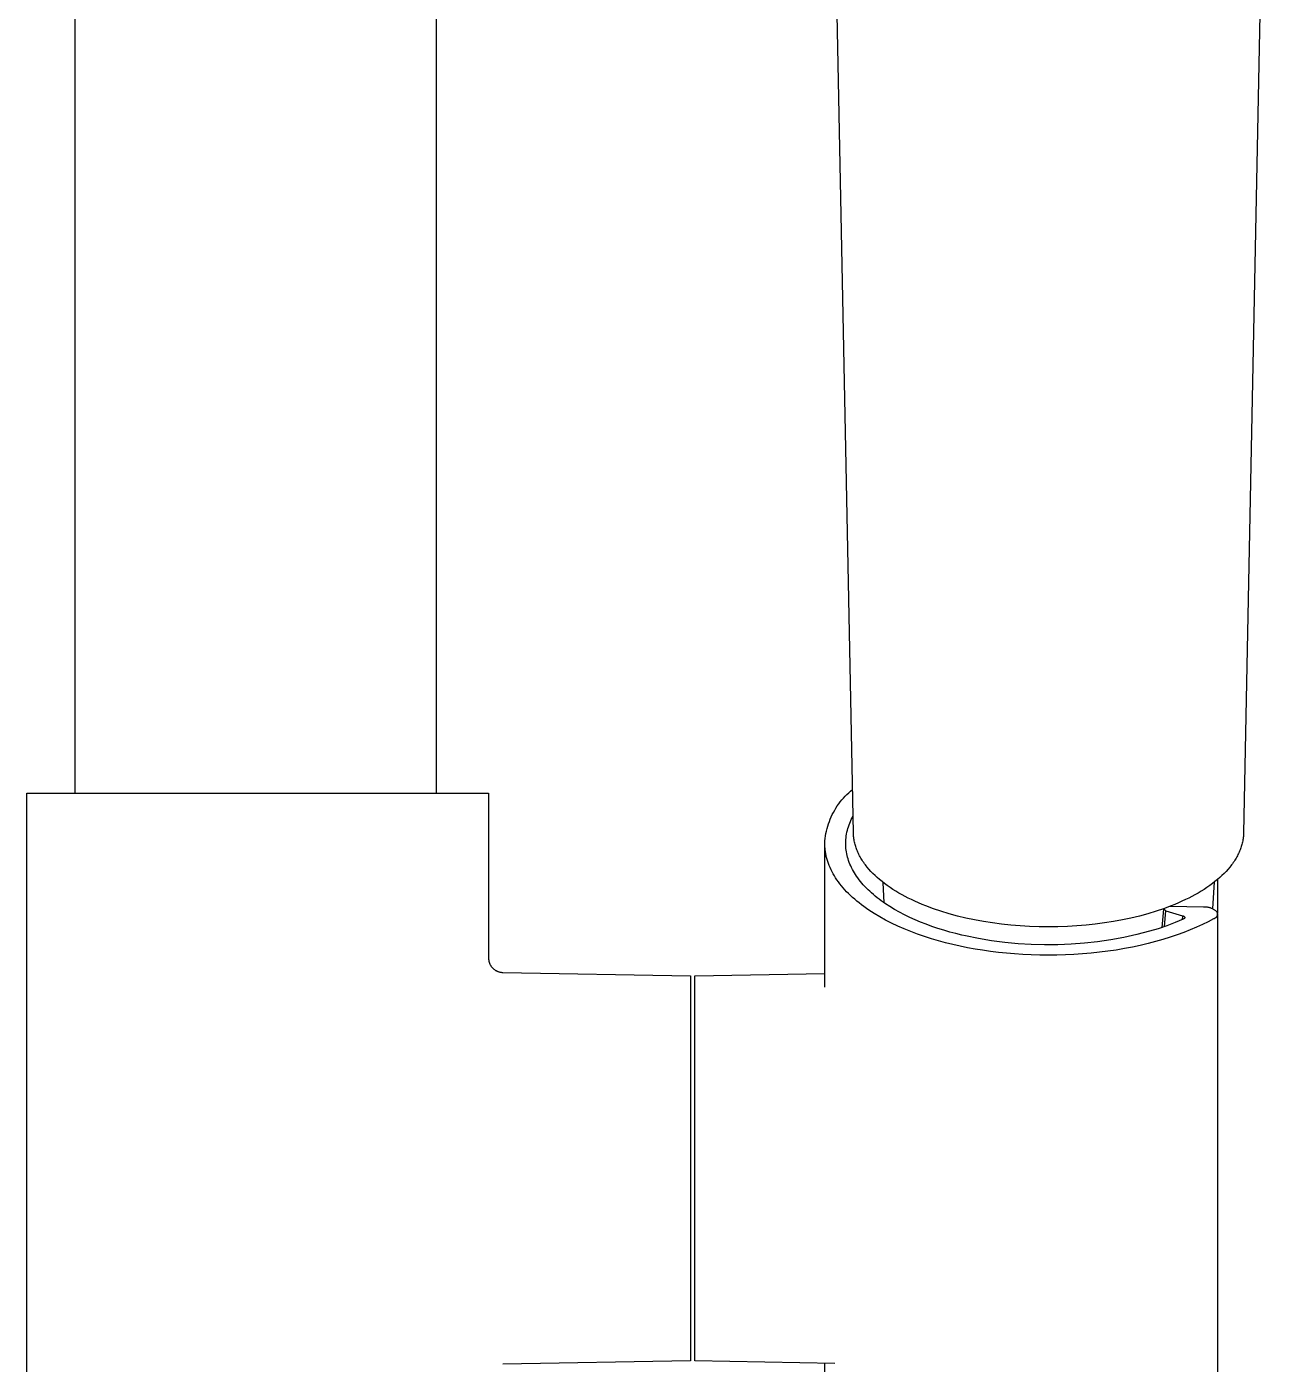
# Model space of a CAD drawing. Header units: millimetres. Extents: x -10942 to 92711, y -16583 to 30009.
# Drawn here: x -5066.6 to -4980.9, y 4959.6 to 5052.3 of the extents above; entities that cross this region are included whole.
import ezdxf

# ---------------------------------------------------------------- set-up
doc = ezdxf.new("R2010")
doc.units = ezdxf.units.MM
doc.header["$LTSCALE"] = 1000
doc.header["$MEASUREMENT"] = 0
doc.layers.add('Default', color=7, linetype='Continuous', true_color=0x000000)

# ---------------------------------------------------------------- blocks, each defined once
blk = doc.blocks.new('Raindance S Showerpipe 300 1jet+thermostat 27114000 front')
at = {"layer": 'Default', "color": 7, "true_color": 0xffffff}
for p, q in [((328.281, 1196.165), (328.281, 1501.598)), ((353.281, 1284.272), (353.281, 1196.165)), ((382.207, 1193.4), (380.84, 1261.825)), ((410.603, 1261.825), (409.237, 1193.4)), ((324.922, 1144.165), (324.922, 1196.165)), ((324.922, 1196.165), (356.921, 1196.165)), ((356.921, 1196.165), (356.922, 1184.742)), ((381.403, 1195.697), (381.516, 1195.828)), ((381.516, 1195.828), (381.634, 1195.956)), ((381.634, 1195.956), (381.756, 1196.079)), ((381.756, 1196.079), (381.882, 1196.198)), ((381.882, 1196.198), (382.012, 1196.312)), ((382.012, 1196.312), (382.146, 1196.422)), ((380.742, 1194.682), (380.821, 1194.836)), ((380.821, 1194.836), (380.906, 1194.988)), ((380.906, 1194.988), (380.996, 1195.136)), ((380.996, 1195.136), (381.09, 1195.281)), ((381.09, 1195.281), (381.19, 1195.424)), ((381.19, 1195.424), (381.294, 1195.562)), ((381.294, 1195.562), (381.403, 1195.697)), ((380.426, 1193.876), (380.478, 1194.041)), ((380.478, 1194.041), (380.536, 1194.205)), ((380.536, 1194.205), (380.599, 1194.366)), ((380.599, 1194.366), (380.668, 1194.525)), ((380.668, 1194.525), (380.742, 1194.682)), ((381.863, 1193.845), (381.906, 1193.969)), ((381.906, 1193.969), (381.953, 1194.092)), ((381.953, 1194.092), (382.005, 1194.213)), ((382.005, 1194.213), (382.06, 1194.332)), ((382.06, 1194.332), (382.12, 1194.449)), ((382.12, 1194.449), (382.183, 1194.564)), ((380.233, 1192.855), (380.251, 1193.028)), ((380.251, 1193.028), (380.274, 1193.199)), ((380.274, 1193.199), (380.304, 1193.37)), ((380.304, 1193.37), (380.339, 1193.54)), ((380.339, 1193.54), (380.38, 1193.709)), ((380.38, 1193.709), (380.426, 1193.876)), ((381.682, 1192.946), (381.695, 1193.076)), ((381.695, 1193.076), (381.712, 1193.207)), ((381.712, 1193.207), (381.733, 1193.336)), ((381.733, 1193.336), (381.759, 1193.465)), ((381.759, 1193.465), (381.789, 1193.593)), ((381.789, 1193.593), (381.824, 1193.72)), ((381.824, 1193.72), (381.863, 1193.845)), ((382.209, 1193.321), (382.207, 1193.4)), ((382.214, 1193.243), (382.209, 1193.321)), ((382.22, 1193.164), (382.214, 1193.243)), ((382.228, 1193.086), (382.22, 1193.164)), ((382.239, 1193.007), (382.228, 1193.086)), ((382.251, 1192.93), (382.239, 1193.007)), ((409.205, 1193.007), (409.193, 1192.93)), ((409.215, 1193.086), (409.205, 1193.007)), ((409.224, 1193.164), (409.215, 1193.086)), ((409.23, 1193.243), (409.224, 1193.164)), ((409.235, 1193.321), (409.23, 1193.243)), ((409.237, 1193.4), (409.235, 1193.321)), ((380.222, 1192.682), (380.233, 1192.855)), ((380.222, 1192.614), (380.222, 1192.682)), ((380.222, 1182.714), (380.222, 1192.682)), ((380.224, 1192.545), (380.222, 1192.614)), ((380.227, 1192.476), (380.224, 1192.545)), ((380.231, 1192.407), (380.227, 1192.476)), ((380.237, 1192.338), (380.231, 1192.407)), ((380.244, 1192.269), (380.237, 1192.338)), ((380.252, 1192.199), (380.244, 1192.269)), ((380.261, 1192.129), (380.252, 1192.199)), ((380.272, 1192.06), (380.261, 1192.129)), ((380.283, 1191.99), (380.272, 1192.06)), ((381.671, 1192.683), (381.674, 1192.814)), ((381.673, 1192.565), (381.671, 1192.683)), ((381.679, 1192.447), (381.673, 1192.565)), ((381.674, 1192.814), (381.682, 1192.946)), ((381.689, 1192.329), (381.679, 1192.447)), ((381.703, 1192.209), (381.689, 1192.329)), ((381.721, 1192.09), (381.703, 1192.209)), ((381.743, 1191.97), (381.721, 1192.09)), ((382.265, 1192.852), (382.251, 1192.93)), ((382.28, 1192.775), (382.265, 1192.852)), ((382.299, 1192.695), (382.28, 1192.775)), ((382.319, 1192.617), (382.299, 1192.695)), ((382.341, 1192.538), (382.319, 1192.617)), ((382.364, 1192.461), (382.341, 1192.538)), ((382.39, 1192.383), (382.364, 1192.461)), ((382.417, 1192.307), (382.39, 1192.383)), ((382.446, 1192.231), (382.417, 1192.307)), ((382.477, 1192.155), (382.446, 1192.231)), ((382.512, 1192.073), (382.477, 1192.155)), ((382.55, 1191.991), (382.512, 1192.073)), ((408.932, 1192.073), (408.894, 1191.991)), ((408.967, 1192.155), (408.932, 1192.073)), ((408.998, 1192.231), (408.967, 1192.155)), ((409.027, 1192.307), (408.998, 1192.231)), ((409.054, 1192.383), (409.027, 1192.307)), ((409.079, 1192.461), (409.054, 1192.383)), ((409.103, 1192.538), (409.079, 1192.461)), ((409.125, 1192.617), (409.103, 1192.538)), ((409.145, 1192.695), (409.125, 1192.617)), ((409.163, 1192.775), (409.145, 1192.695)), ((409.179, 1192.852), (409.163, 1192.775)), ((409.193, 1192.93), (409.179, 1192.852)), ((380.297, 1191.92), (380.283, 1191.99)), ((380.311, 1191.85), (380.297, 1191.92)), ((380.327, 1191.78), (380.311, 1191.85)), ((380.344, 1191.71), (380.327, 1191.78)), ((380.382, 1191.569), (380.344, 1191.71)), ((380.426, 1191.428), (380.382, 1191.569)), ((380.475, 1191.287), (380.426, 1191.428)), ((380.529, 1191.146), (380.475, 1191.287)), ((380.589, 1191.005), (380.529, 1191.146)), ((381.77, 1191.85), (381.743, 1191.97)), ((381.801, 1191.73), (381.77, 1191.85)), ((381.836, 1191.609), (381.801, 1191.73)), ((381.875, 1191.489), (381.836, 1191.609)), ((381.919, 1191.368), (381.875, 1191.489)), ((381.967, 1191.247), (381.919, 1191.368)), ((382.02, 1191.127), (381.967, 1191.247)), ((382.077, 1191.006), (382.02, 1191.127)), ((382.59, 1191.909), (382.55, 1191.991)), ((382.631, 1191.829), (382.59, 1191.909)), ((382.674, 1191.75), (382.631, 1191.829)), ((382.719, 1191.671), (382.674, 1191.75)), ((382.765, 1191.594), (382.719, 1191.671)), ((382.813, 1191.517), (382.765, 1191.594)), ((382.866, 1191.436), (382.813, 1191.517)), ((382.92, 1191.356), (382.866, 1191.436)), ((382.977, 1191.277), (382.92, 1191.356)), ((383.034, 1191.199), (382.977, 1191.277)), ((383.093, 1191.123), (383.034, 1191.199)), ((383.154, 1191.047), (383.093, 1191.123)), ((408.351, 1191.123), (408.29, 1191.047)), ((408.41, 1191.199), (408.351, 1191.123)), ((408.467, 1191.277), (408.41, 1191.199)), ((408.523, 1191.356), (408.467, 1191.277)), ((408.578, 1191.436), (408.523, 1191.356)), ((408.631, 1191.517), (408.578, 1191.436)), ((408.679, 1191.594), (408.631, 1191.517)), ((408.725, 1191.671), (408.679, 1191.594)), ((408.77, 1191.75), (408.725, 1191.671)), ((408.813, 1191.829), (408.77, 1191.75)), ((408.854, 1191.909), (408.813, 1191.829)), ((408.894, 1191.991), (408.854, 1191.909)), ((380.654, 1190.864), (380.589, 1191.005)), ((380.725, 1190.723), (380.654, 1190.864)), ((380.801, 1190.582), (380.725, 1190.723)), ((380.883, 1190.442), (380.801, 1190.582)), ((380.971, 1190.302), (380.883, 1190.442)), ((381.064, 1190.162), (380.971, 1190.302)), ((382.138, 1190.886), (382.077, 1191.006)), ((382.204, 1190.766), (382.138, 1190.886)), ((382.274, 1190.646), (382.204, 1190.766)), ((382.349, 1190.526), (382.274, 1190.646)), ((382.428, 1190.407), (382.349, 1190.526)), ((382.512, 1190.289), (382.428, 1190.407)), ((382.6, 1190.17), (382.512, 1190.289)), ((383.279, 1190.899), (383.154, 1191.047)), ((383.416, 1190.748), (383.279, 1190.899)), ((383.558, 1190.601), (383.416, 1190.748)), ((383.704, 1190.458), (383.558, 1190.601)), ((383.855, 1190.32), (383.704, 1190.458)), ((384.021, 1190.176), (383.855, 1190.32)), ((407.589, 1190.32), (407.423, 1190.176)), ((407.74, 1190.458), (407.589, 1190.32)), ((407.886, 1190.601), (407.74, 1190.458)), ((408.028, 1190.748), (407.886, 1190.601)), ((408.165, 1190.899), (408.028, 1190.748)), ((408.29, 1191.047), (408.165, 1190.899)), ((381.162, 1190.023), (381.064, 1190.162)), ((381.266, 1189.885), (381.162, 1190.023)), ((381.376, 1189.748), (381.266, 1189.885)), ((381.491, 1189.611), (381.376, 1189.748)), ((381.611, 1189.475), (381.491, 1189.611)), ((381.737, 1189.34), (381.611, 1189.475)), ((381.868, 1189.206), (381.737, 1189.34)), ((382.692, 1190.053), (382.6, 1190.17)), ((382.789, 1189.936), (382.692, 1190.053)), ((382.89, 1189.82), (382.789, 1189.936)), ((382.996, 1189.705), (382.89, 1189.82)), ((383.105, 1189.59), (382.996, 1189.705)), ((383.219, 1189.477), (383.105, 1189.59)), ((383.337, 1189.364), (383.219, 1189.477)), ((383.46, 1189.252), (383.337, 1189.364)), ((384.191, 1190.038), (384.021, 1190.176)), ((384.364, 1189.903), (384.191, 1190.038)), ((384.346, 1188.558), (384.264, 1189.98)), ((384.541, 1189.774), (384.364, 1189.903)), ((384.741, 1189.635), (384.541, 1189.774)), ((384.944, 1189.501), (384.741, 1189.635)), ((385.151, 1189.371), (384.944, 1189.501)), ((385.36, 1189.247), (385.151, 1189.371)), ((406.293, 1189.371), (406.084, 1189.247)), ((406.499, 1189.501), (406.293, 1189.371)), ((406.703, 1189.635), (406.499, 1189.501)), ((406.902, 1189.774), (406.703, 1189.635)), ((407.079, 1189.903), (406.902, 1189.774)), ((407.253, 1190.038), (407.079, 1189.903)), ((407.2, 1189.996), (407.094, 1188.164)), ((407.423, 1190.176), (407.253, 1190.038)), ((407.427, 1190.179), (407.427, 1187.816)), ((382.005, 1189.073), (381.868, 1189.206)), ((382.146, 1188.941), (382.005, 1189.073)), ((382.293, 1188.811), (382.146, 1188.941)), ((382.446, 1188.682), (382.293, 1188.811)), ((382.603, 1188.555), (382.446, 1188.682)), ((382.765, 1188.428), (382.603, 1188.555)), ((382.932, 1188.304), (382.765, 1188.428)), ((383.586, 1189.142), (383.46, 1189.252)), ((383.716, 1189.032), (383.586, 1189.142)), ((383.851, 1188.924), (383.716, 1189.032)), ((383.989, 1188.817), (383.851, 1188.924)), ((384.131, 1188.711), (383.989, 1188.817)), ((384.277, 1188.606), (384.131, 1188.711)), ((384.427, 1188.503), (384.277, 1188.606)), ((384.737, 1188.302), (384.427, 1188.503)), ((385.572, 1189.127), (385.36, 1189.247)), ((385.786, 1189.011), (385.572, 1189.127)), ((386.003, 1188.9), (385.786, 1189.011)), ((386.222, 1188.793), (386.003, 1188.9)), ((386.471, 1188.676), (386.222, 1188.793)), ((386.723, 1188.564), (386.471, 1188.676)), ((386.976, 1188.457), (386.723, 1188.564)), ((387.232, 1188.354), (386.976, 1188.457)), ((387.748, 1188.161), (387.232, 1188.354)), ((404.212, 1188.354), (403.696, 1188.161)), ((404.468, 1188.457), (404.212, 1188.354)), ((404.721, 1188.564), (404.468, 1188.457)), ((404.973, 1188.676), (404.721, 1188.564)), ((405.222, 1188.793), (404.973, 1188.676)), ((405.441, 1188.9), (405.222, 1188.793)), ((405.658, 1189.011), (405.441, 1188.9)), ((405.872, 1189.127), (405.658, 1189.011)), ((406.084, 1189.247), (405.872, 1189.127)), ((383.103, 1188.181), (382.932, 1188.304)), ((383.28, 1188.06), (383.103, 1188.181)), ((383.461, 1187.941), (383.28, 1188.06)), ((383.646, 1187.823), (383.461, 1187.941)), ((384.03, 1187.594), (383.646, 1187.823)), ((384.431, 1187.372), (384.03, 1187.594)), ((385.061, 1188.106), (384.737, 1188.302)), ((385.398, 1187.917), (385.061, 1188.106)), ((385.747, 1187.734), (385.398, 1187.917)), ((386.108, 1187.559), (385.747, 1187.734)), ((386.479, 1187.391), (386.108, 1187.559)), ((388.269, 1187.985), (387.748, 1188.161)), ((388.843, 1187.81), (388.269, 1187.985)), ((389.422, 1187.653), (388.843, 1187.81)), ((390.004, 1187.512), (389.422, 1187.653)), ((390.591, 1187.388), (390.004, 1187.512)), ((401.439, 1187.512), (400.853, 1187.388)), ((402.022, 1187.653), (401.439, 1187.512)), ((402.601, 1187.81), (402.022, 1187.653)), ((403.174, 1187.985), (402.601, 1187.81)), ((403.696, 1188.161), (403.174, 1187.985)), ((403.608, 1186.868), (403.711, 1188.135)), ((403.717, 1188.168), (403.712, 1188.148)), ((403.712, 1188.148), (403.861, 1188.009)), ((403.762, 1186.921), (403.861, 1188.009)), ((403.861, 1188.009), (405.013, 1187.676)), ((404.156, 1188.332), (406.462, 1188.292)), ((405.062, 1187.434), (404.491, 1187.194)), ((405.013, 1187.676), (404.979, 1187.398)), ((405.013, 1187.676), (405.023, 1187.673)), ((405.023, 1187.673), (405.034, 1187.67)), ((405.034, 1187.67), (405.044, 1187.666)), ((405.044, 1187.666), (405.054, 1187.662)), ((405.054, 1187.662), (405.064, 1187.658)), ((405.07, 1187.438), (405.062, 1187.434)), ((405.064, 1187.658), (405.074, 1187.653)), ((405.078, 1187.442), (405.07, 1187.438)), ((405.074, 1187.653), (405.083, 1187.648)), ((405.086, 1187.446), (405.078, 1187.442)), ((405.083, 1187.648), (405.093, 1187.643)), ((405.094, 1187.451), (405.086, 1187.446)), ((405.093, 1187.643), (405.098, 1187.639)), ((405.101, 1187.456), (405.094, 1187.451)), ((405.098, 1187.639), (405.103, 1187.636)), ((405.109, 1187.461), (405.101, 1187.456)), ((405.103, 1187.636), (405.108, 1187.633)), ((405.108, 1187.633), (405.113, 1187.629)), ((405.116, 1187.466), (405.109, 1187.461)), ((405.113, 1187.629), (405.118, 1187.625)), ((405.12, 1187.469), (405.116, 1187.466)), ((405.118, 1187.625), (405.122, 1187.621)), ((405.123, 1187.472), (405.12, 1187.469)), ((405.122, 1187.621), (405.127, 1187.617)), ((405.127, 1187.475), (405.123, 1187.472)), ((405.127, 1187.617), (405.13, 1187.615)), ((405.13, 1187.478), (405.127, 1187.475)), ((405.13, 1187.615), (405.132, 1187.612)), ((405.133, 1187.481), (405.13, 1187.478)), ((405.132, 1187.612), (405.135, 1187.61)), ((405.136, 1187.485), (405.133, 1187.481)), ((405.135, 1187.61), (405.137, 1187.607)), ((405.139, 1187.488), (405.136, 1187.485)), ((405.137, 1187.607), (405.14, 1187.604)), ((405.142, 1187.492), (405.139, 1187.488)), ((405.14, 1187.604), (405.142, 1187.601)), ((405.142, 1187.601), (405.144, 1187.598)), ((405.145, 1187.496), (405.142, 1187.492)), ((405.144, 1187.598), (405.146, 1187.595)), ((405.148, 1187.5), (405.145, 1187.496)), ((405.146, 1187.595), (405.148, 1187.592)), ((405.148, 1187.592), (405.15, 1187.589)), ((405.15, 1187.504), (405.148, 1187.5)), ((405.15, 1187.589), (405.152, 1187.586)), ((405.152, 1187.506), (405.15, 1187.504)), ((405.152, 1187.586), (405.154, 1187.582)), ((405.153, 1187.508), (405.152, 1187.506)), ((405.154, 1187.511), (405.153, 1187.508)), ((405.154, 1187.582), (405.155, 1187.579)), ((405.155, 1187.513), (405.154, 1187.511)), ((405.155, 1187.579), (405.157, 1187.576)), ((405.156, 1187.516), (405.155, 1187.513)), ((405.157, 1187.518), (405.156, 1187.516)), ((405.157, 1187.576), (405.158, 1187.572)), ((405.158, 1187.521), (405.157, 1187.518)), ((405.158, 1187.572), (405.159, 1187.569)), ((405.159, 1187.524), (405.158, 1187.521)), ((405.159, 1187.569), (405.16, 1187.565)), ((405.16, 1187.526), (405.159, 1187.524)), ((405.16, 1187.565), (405.161, 1187.562)), ((405.161, 1187.529), (405.16, 1187.526)), ((405.161, 1187.562), (405.162, 1187.559)), ((405.162, 1187.534), (405.161, 1187.532)), ((405.161, 1187.532), (405.161, 1187.529)), ((405.162, 1187.559), (405.162, 1187.556)), ((405.162, 1187.556), (405.162, 1187.553)), ((405.162, 1187.553), (405.162, 1187.551)), ((405.162, 1187.551), (405.162, 1187.548)), ((405.162, 1187.548), (405.162, 1187.545)), ((405.162, 1187.545), (405.162, 1187.542)), ((405.162, 1187.542), (405.162, 1187.54)), ((405.162, 1187.54), (405.162, 1187.537)), ((405.162, 1187.537), (405.162, 1187.534)), ((406.462, 1188.292), (406.503, 1188.293)), ((406.503, 1188.293), (406.545, 1188.294)), ((406.545, 1188.294), (406.587, 1188.292)), ((406.587, 1188.292), (406.629, 1188.29)), ((406.629, 1188.29), (406.67, 1188.286)), ((406.67, 1188.286), (406.712, 1188.28)), ((406.712, 1188.28), (406.753, 1188.273)), ((406.753, 1188.273), (406.794, 1188.265)), ((407.165, 1187.455), (406.787, 1187.255)), ((406.794, 1188.265), (406.835, 1188.256)), ((406.835, 1188.256), (406.875, 1188.245)), ((406.875, 1188.245), (406.915, 1188.232)), ((406.915, 1188.232), (406.955, 1188.219)), ((406.955, 1188.219), (406.994, 1188.204)), ((406.994, 1188.204), (407.032, 1188.188)), ((407.032, 1188.188), (407.07, 1188.17)), ((407.07, 1188.17), (407.108, 1188.151)), ((407.108, 1188.151), (407.144, 1188.131)), ((407.144, 1188.131), (407.18, 1188.11)), ((407.176, 1187.458), (407.165, 1187.455)), ((407.187, 1187.461), (407.176, 1187.458)), ((407.18, 1188.11), (407.216, 1188.087)), ((407.198, 1187.465), (407.187, 1187.461)), ((407.209, 1187.469), (407.198, 1187.465)), ((407.219, 1187.473), (407.209, 1187.469)), ((407.216, 1188.087), (407.25, 1188.064)), ((407.23, 1187.478), (407.219, 1187.473)), ((407.24, 1187.483), (407.23, 1187.478)), ((407.25, 1187.489), (407.24, 1187.483)), ((407.25, 1188.064), (407.284, 1188.039)), ((407.26, 1187.494), (407.25, 1187.489)), ((407.27, 1187.501), (407.26, 1187.494)), ((407.279, 1187.507), (407.27, 1187.501)), ((407.289, 1187.514), (407.279, 1187.507)), ((407.284, 1188.039), (407.317, 1188.013)), ((407.298, 1187.521), (407.289, 1187.514)), ((407.306, 1187.528), (407.298, 1187.521)), ((407.315, 1187.536), (407.306, 1187.528)), ((407.323, 1187.544), (407.315, 1187.536)), ((407.317, 1188.013), (407.349, 1187.986)), ((407.331, 1187.553), (407.323, 1187.544)), ((407.339, 1187.561), (407.331, 1187.553)), ((407.346, 1187.57), (407.339, 1187.561)), ((407.353, 1187.579), (407.346, 1187.57)), ((407.349, 1187.986), (407.356, 1187.977)), ((407.36, 1187.588), (407.353, 1187.579)), ((407.356, 1187.977), (407.362, 1187.967)), ((407.366, 1187.598), (407.36, 1187.588)), ((407.362, 1187.967), (407.368, 1187.958)), ((407.373, 1187.608), (407.366, 1187.598)), ((407.368, 1187.958), (407.374, 1187.948)), ((407.378, 1187.618), (407.373, 1187.608)), ((407.374, 1187.948), (407.38, 1187.938)), ((407.384, 1187.628), (407.378, 1187.618)), ((407.38, 1187.938), (407.385, 1187.927)), ((407.389, 1187.638), (407.384, 1187.628)), ((407.385, 1187.927), (407.39, 1187.917)), ((407.393, 1187.649), (407.389, 1187.638)), ((407.39, 1187.917), (407.395, 1187.906)), ((407.398, 1187.659), (407.393, 1187.649)), ((407.395, 1187.906), (407.399, 1187.896)), ((407.402, 1187.67), (407.398, 1187.659)), ((407.399, 1187.896), (407.403, 1187.885)), ((407.405, 1187.681), (407.402, 1187.67)), ((407.403, 1187.885), (407.406, 1187.874)), ((407.408, 1187.692), (407.405, 1187.681)), ((407.406, 1187.874), (407.409, 1187.863)), ((407.411, 1187.703), (407.408, 1187.692)), ((407.409, 1187.863), (407.412, 1187.852)), ((407.414, 1187.715), (407.411, 1187.703)), ((407.412, 1187.852), (407.414, 1187.84)), ((407.414, 1187.84), (407.416, 1187.829)), ((407.416, 1187.726), (407.414, 1187.715)), ((407.416, 1187.829), (407.418, 1187.818)), ((407.417, 1187.737), (407.416, 1187.726)), ((407.419, 1187.749), (407.417, 1187.737)), ((407.418, 1187.818), (407.419, 1187.806)), ((407.419, 1187.806), (407.42, 1187.795)), ((407.42, 1187.772), (407.419, 1187.76)), ((407.419, 1187.76), (407.419, 1187.749)), ((407.42, 1187.795), (407.42, 1187.783)), ((407.42, 1187.783), (407.42, 1187.772)), ((407.427, 1187.779), (407.427, 1143.184)), ((384.847, 1187.16), (384.431, 1187.372)), ((385.277, 1186.956), (384.847, 1187.16)), ((385.721, 1186.761), (385.277, 1186.956)), ((386.177, 1186.576), (385.721, 1186.761)), ((386.644, 1186.4), (386.177, 1186.576)), ((386.86, 1187.23), (386.479, 1187.391)), ((387.25, 1187.077), (386.86, 1187.23)), ((387.648, 1186.932), (387.25, 1187.077)), ((388.053, 1186.795), (387.648, 1186.932)), ((388.464, 1186.666), (388.053, 1186.795)), ((388.881, 1186.545), (388.464, 1186.666)), ((389.302, 1186.433), (388.881, 1186.545)), ((391.217, 1187.271), (390.591, 1187.388)), ((391.845, 1187.172), (391.217, 1187.271)), ((392.476, 1187.088), (391.845, 1187.172)), ((393.109, 1187.02), (392.476, 1187.088)), ((393.761, 1186.965), (393.109, 1187.02)), ((394.414, 1186.927), (393.761, 1186.965)), ((395.068, 1186.904), (394.414, 1186.927)), ((395.722, 1186.896), (395.068, 1186.904)), ((396.376, 1186.904), (395.722, 1186.896)), ((397.03, 1186.927), (396.376, 1186.904)), ((397.683, 1186.965), (397.03, 1186.927)), ((398.335, 1187.02), (397.683, 1186.965)), ((398.968, 1187.088), (398.335, 1187.02)), ((399.599, 1187.172), (398.968, 1187.088)), ((400.227, 1187.271), (399.599, 1187.172)), ((400.853, 1187.388), (400.227, 1187.271)), ((402.733, 1186.594), (401.841, 1186.368)), ((403.326, 1186.774), (402.733, 1186.594)), ((403.912, 1186.974), (403.326, 1186.774)), ((404.491, 1187.194), (403.912, 1186.974)), ((405.096, 1186.51), (404.631, 1186.34)), ((405.545, 1186.687), (405.096, 1186.51)), ((405.976, 1186.871), (405.545, 1186.687)), ((406.39, 1187.06), (405.976, 1186.871)), ((406.787, 1187.255), (406.39, 1187.06)), ((387.12, 1186.235), (386.644, 1186.4)), ((387.605, 1186.08), (387.12, 1186.235)), ((388.097, 1185.935), (387.605, 1186.08)), ((388.595, 1185.8), (388.097, 1185.935)), ((389.098, 1185.675), (388.595, 1185.8)), ((389.605, 1185.561), (389.098, 1185.675)), ((389.726, 1186.328), (389.302, 1186.433)), ((390.115, 1185.457), (389.605, 1185.561)), ((389.969, 1186.272), (389.726, 1186.328)), ((390.872, 1186.092), (389.969, 1186.272)), ((391.781, 1185.942), (390.872, 1186.092)), ((392.694, 1185.823), (391.781, 1185.942)), ((393.611, 1185.736), (392.694, 1185.823)), ((394.53, 1185.681), (393.611, 1185.736)), ((395.45, 1185.657), (394.53, 1185.681)), ((396.371, 1185.664), (395.45, 1185.657)), ((397.291, 1185.703), (396.371, 1185.664)), ((398.209, 1185.774), (397.291, 1185.703)), ((399.124, 1185.875), (398.209, 1185.774)), ((400.035, 1186.009), (399.124, 1185.875)), ((400.941, 1186.173), (400.035, 1186.009)), ((401.841, 1186.368), (400.941, 1186.173)), ((402.085, 1185.615), (401.538, 1185.498)), ((402.621, 1185.742), (402.085, 1185.615)), ((403.144, 1185.879), (402.621, 1185.742)), ((403.654, 1186.024), (403.144, 1185.879)), ((404.15, 1186.178), (403.654, 1186.024)), ((404.631, 1186.34), (404.15, 1186.178)), ((356.922, 1184.742), (356.922, 1184.707)), ((356.922, 1184.707), (356.924, 1184.673)), ((356.924, 1184.673), (356.927, 1184.639)), ((356.927, 1184.639), (356.931, 1184.605)), ((390.631, 1185.362), (390.115, 1185.457)), ((391.159, 1185.275), (390.631, 1185.362)), ((391.699, 1185.198), (391.159, 1185.275)), ((392.248, 1185.129), (391.699, 1185.198)), ((392.807, 1185.07), (392.248, 1185.129)), ((393.375, 1185.021), (392.807, 1185.07)), ((393.95, 1184.983), (393.375, 1185.021)), ((394.531, 1184.955), (393.95, 1184.983)), ((395.117, 1184.938), (394.531, 1184.955)), ((395.707, 1184.932), (395.117, 1184.938)), ((396.3, 1184.937), (395.707, 1184.932)), ((396.894, 1184.954), (396.3, 1184.937)), ((397.489, 1184.983), (396.894, 1184.954)), ((398.082, 1185.022), (397.489, 1184.983)), ((398.672, 1185.074), (398.082, 1185.022)), ((399.258, 1185.136), (398.672, 1185.074)), ((399.839, 1185.211), (399.258, 1185.136)), ((400.414, 1185.296), (399.839, 1185.211)), ((400.98, 1185.392), (400.414, 1185.296)), ((401.538, 1185.498), (400.98, 1185.392)), ((356.931, 1184.605), (356.937, 1184.571)), ((356.937, 1184.571), (356.943, 1184.537)), ((356.943, 1184.537), (356.951, 1184.503)), ((356.951, 1184.503), (356.96, 1184.47)), ((356.96, 1184.47), (356.97, 1184.437)), ((356.97, 1184.437), (356.981, 1184.404)), ((356.981, 1184.404), (356.993, 1184.372)), ((356.993, 1184.372), (357.006, 1184.34)), ((357.006, 1184.34), (357.021, 1184.309)), ((357.021, 1184.309), (357.036, 1184.278)), ((357.036, 1184.278), (357.053, 1184.248)), ((357.053, 1184.248), (357.07, 1184.219)), ((357.07, 1184.219), (357.089, 1184.19)), ((357.089, 1184.19), (357.108, 1184.161)), ((357.108, 1184.161), (357.129, 1184.134)), ((357.129, 1184.134), (357.15, 1184.107)), ((357.15, 1184.107), (357.172, 1184.08)), ((357.172, 1184.08), (357.196, 1184.055)), ((357.196, 1184.055), (357.22, 1184.03)), ((357.22, 1184.03), (357.245, 1184.007)), ((357.245, 1184.007), (357.27, 1183.984)), ((357.27, 1183.984), (357.297, 1183.962)), ((357.297, 1183.962), (357.324, 1183.941)), ((357.324, 1183.941), (357.352, 1183.921)), ((357.352, 1183.921), (357.381, 1183.902)), ((357.381, 1183.902), (357.41, 1183.883)), ((357.41, 1183.883), (357.44, 1183.866)), ((357.44, 1183.866), (357.47, 1183.85)), ((357.47, 1183.85), (357.501, 1183.835)), ((357.501, 1183.835), (357.533, 1183.821)), ((357.533, 1183.821), (357.565, 1183.808)), ((357.565, 1183.808), (357.597, 1183.797)), ((357.597, 1183.797), (357.63, 1183.786)), ((357.63, 1183.786), (357.663, 1183.777)), ((357.663, 1183.777), (357.696, 1183.768)), ((357.696, 1183.768), (357.73, 1183.761)), ((357.73, 1183.761), (357.764, 1183.755)), ((357.764, 1183.755), (357.798, 1183.75)), ((357.798, 1183.75), (357.832, 1183.746)), ((357.832, 1183.746), (357.867, 1183.744)), ((357.867, 1183.744), (357.901, 1183.743)), ((357.901, 1183.743), (370.922, 1183.515)), ((370.922, 1183.515), (370.922, 1182.182)), ((371.222, 1183.515), (380.222, 1183.672)), ((371.222, 1156.816), (371.222, 1183.515)), ((370.922, 1182.182), (370.922, 1156.816)), ((370.922, 1156.816), (357.904, 1156.588)), ((380.922, 1156.646), (371.222, 1156.816)), ((380.222, 1147.414), (380.222, 1156.658)), ((380.922, 1156.646), (380.922, 1156.646))]:
    blk.add_line(p, q, dxfattribs=at)

msp = doc.modelspace()

# ---------------------------------------------------------------- block references
at = {"layer": 'Default'}
msp.add_blockref('Raindance S Showerpipe 300 1jet+thermostat 27114000 front', (-5391.504, 3802.992), dxfattribs=at)

doc.saveas('drawing.dxf')
